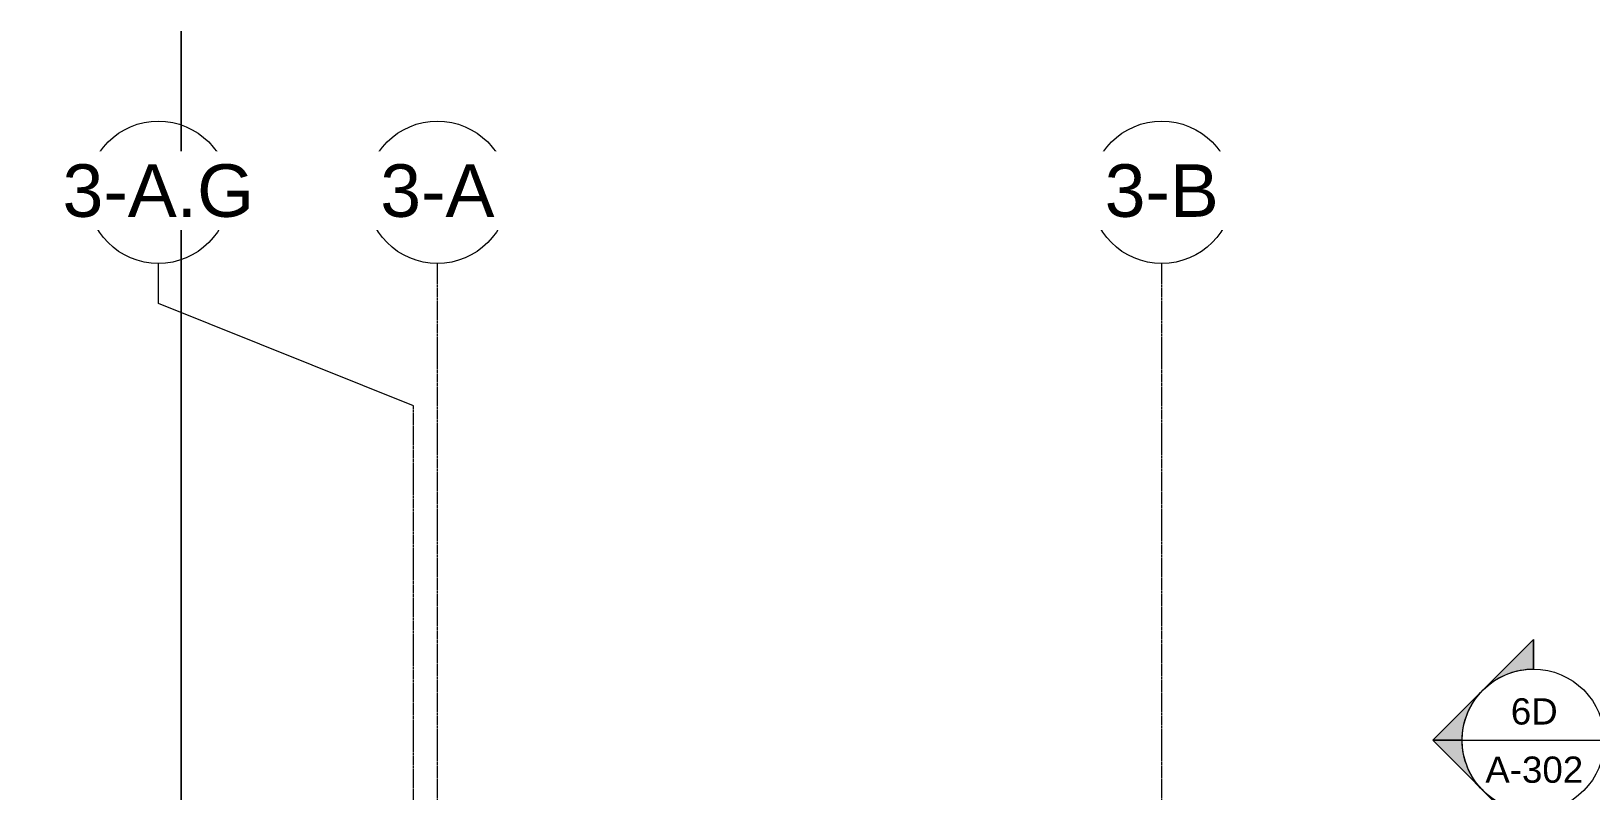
# Model space of a CAD drawing. Header units: inches. Extents: x 21592 to 24810, y -23179 to -20467.
# Drawn here: x 21933 to 22459, y -20811 to -20555 of the extents above; entities that cross this region are included whole.
import ezdxf

# ---------------------------------------------------------------- set-up
doc = ezdxf.new("R2010")
doc.units = ezdxf.units.IN
doc.header["$MEASUREMENT"] = 0
doc.linetypes.add('Grid Line 1_2_', pattern=[0.875, 0.5, -0.125, 0.125, -0.125])
for name, color, linetype, lineweight in [('A-SITE-SWLK', 140, 'Continuous', 140), ('C-TOPO', 7, 'Continuous', 20), ('G-ANNO-SYMB', 111, 'Continuous', 9), ('S-GRID', 1, 'Continuous', 9), ('S-GRID-IDEN', 1, 'Continuous', 9)]:
    doc.layers.add(name, color=color, linetype=linetype, lineweight=lineweight)
doc.styles.add('Arial', font='arial.ttf', dxfattribs={"height": 17.703593})
doc.styles.add('Arial_1', font='arial.ttf', dxfattribs={"height": 8.851796})

# ---------------------------------------------------------------- blocks, each defined once
blk = doc.blocks.new('Section - Section Head - Filled-1526-Enlarged First Floor Plan _West_')
at = {"layer": 'G-ANNO-SYMB'}
h = blk.add_hatch(color=256, dxfattribs=at)
edge = h.paths.add_edge_path(flags=0)
edge.add_line((-0.4268, 0.1768), (-0.25, 0.3536))
edge.add_line((-0.25, 0.3536), (-0.25, 0.25))
edge.add_arc((-0.25, 0), 0.25, 90, 135)
h = blk.add_hatch(color=256, dxfattribs=at)
edge = h.paths.add_edge_path(flags=0)
edge.add_arc((-0.25, 0), 0.25, 45, 90)
edge.add_line((-0.25, 0.25), (-0.25, 0.3536))
edge.add_line((-0.25, 0.3536), (-0.0732, 0.1768))
h = blk.add_hatch(color=256, dxfattribs=at)
edge = h.paths.add_edge_path(flags=0)
edge.add_arc((-0.25, 0), 0.2503, 137.9216, 180)
edge.add_line((-0.5003, 0), (-0.6036, 0))
edge.add_line((-0.6036, 0), (-0.4358, 0.1678))
h = blk.add_hatch(color=256, dxfattribs=at)
edge = h.paths.add_edge_path(flags=0)
edge.add_line((-0.0642, 0.1678), (0.1036, 0))
edge.add_line((0.1036, 0), (0.0003, 0))
edge.add_arc((-0.25, 0), 0.2503, 0, 42.0784)
for p, q in [((-0.25, 0.3536), (-0.6036, 0)), ((-0.25, 0.3536), (-0.4268, 0.1768)), ((-0.25, 0.3536), (0.1036, 0)), ((-0.25, 0.25), (-0.25, 0.3536)), ((-0.0732, 0.1768), (-0.25, 0.3536)), ((-0.25, 0.3536), (-0.25, 0.25)), ((-0.4358, 0.1678), (-0.6036, 0)), ((0.1036, 0), (-0.0642, 0.1678)), ((-0.6036, 0), (-0.5003, 0)), ((0.0003, 0), (0.1036, 0)), ((-0.5, 0), (-0.6036, 0)), ((0, 0), (0.1036, 0))]:
    blk.add_line(p, q, dxfattribs=at)
for radius, start, end in [(0.25, 360, 180), (0.25, 90, 135), (0.25, 45, 90), (0.2503, 137.9216, 180), (0.2503, 0, 42.0784), (0.25, 180, 360)]:
    blk.add_arc((-0.25, 0), radius, start, end, dxfattribs=at)
blk = doc.blocks.new('Grid - Grid Head - Circle-14747-Enlarged First Floor Plan _West_')
at = {"layer": 'S-GRID-IDEN'}
blk.add_circle((0, 0), 0.25, dxfattribs=at)

msp = doc.modelspace()

# ---------------------------------------------------------------- linework, layer by layer
at = {"layer": 'A-SITE-SWLK', "color": 43, "lineweight": 13}
msp.add_line((21983.23523, -20555.07279), (21983.23523, -21649.17781), dxfattribs=at)
at = {"layer": 'C-TOPO', "color": 43, "lineweight": 13}
for p, q in [((21983.23535, -20555.07279), (21983.23535, -21649.17773)), ((21983.23535, -21649.17773), (21983.23535, -20555.07279))]:
    msp.add_line(p, q, dxfattribs=at)
at = {"layer": 'G-ANNO-SYMB'}
msp.add_line((22415.17362, -20794.08211), (22463.17362, -20794.08211), dxfattribs=at)
at = {"layer": 'S-GRID'}
for p, q in [((21975.56435, -20646.90378), (21975.56435, -20633.37408)), ((22061.64023, -20681.37408), (21975.56435, -20646.90378))]:
    msp.add_line(p, q, dxfattribs=at)
at = {"layer": 'S-GRID', "linetype": 'Grid Line 1_2_'}
for p, q in [((22069.64023, -23049.14903), (22069.64023, -20633.37408)), ((22313.89023, -23049.14903), (22313.89023, -20633.37408)), ((22061.64023, -22969.76788), (22061.64023, -20681.37408))]:
    msp.add_line(p, q, dxfattribs=at)

# ---------------------------------------------------------------- block references
at = {"layer": 'G-ANNO-SYMB', "extrusion": (0, 0, -1), "xscale": 95.99999999999994, "yscale": 95.99999999999994, "zscale": 95.99999999999994, "rotation": 270.0000000000003}
msp.add_blockref('Section - Section Head - Filled-1526-Enlarged First Floor Plan _West_', (-22439.17362, -20818.08211), dxfattribs=at)
at = {"layer": 'S-GRID-IDEN', "xscale": 95.99999999999994, "yscale": 95.99999999999994, "zscale": 95.99999999999994}
for p in [(21975.56435, -20609.37408), (22069.64023, -20609.37408), (22313.89023, -20609.37408)]:
    msp.add_blockref('Grid - Grid Head - Circle-14747-Enlarged First Floor Plan _West_', p, dxfattribs=at)

# ---------------------------------------------------------------- texts
at = {"layer": 'G-ANNO-SYMB', "char_height": 8.851796, "attachment_point": 2, "line_spacing_factor": 0.938532, "style": 'Arial_1'}
for s, insert, width in [('6D', (22439.48099, -20779.91299), 18.792), ('A-302', (22439.48099, -20799.54923), 39.312)]:
    msp.add_mtext(s, dxfattribs=dict(at, insert=insert, width=width))

# ---------------------------------------------------------------- next in the draw order: texts
at = {"layer": 'S-GRID-IDEN', "char_height": 17.703593, "attachment_point": 2, "line_spacing_factor": 0.938532, "style": 'Arial', "bg_fill": 3, "box_fill_scale": 1.25, "bg_fill_color": 0, "bg_fill_transparency": 0}
for s, insert, width in [('3-A.G', (21975.55974, -20599.93721), 76.896), ('3-A', (22069.63561, -20599.93721), 45.792), ('3-B', (22313.88561, -20599.93721), 45.792)]:
    msp.add_mtext(s, dxfattribs=dict(at, insert=insert, width=width))

doc.saveas('drawing.dxf')
